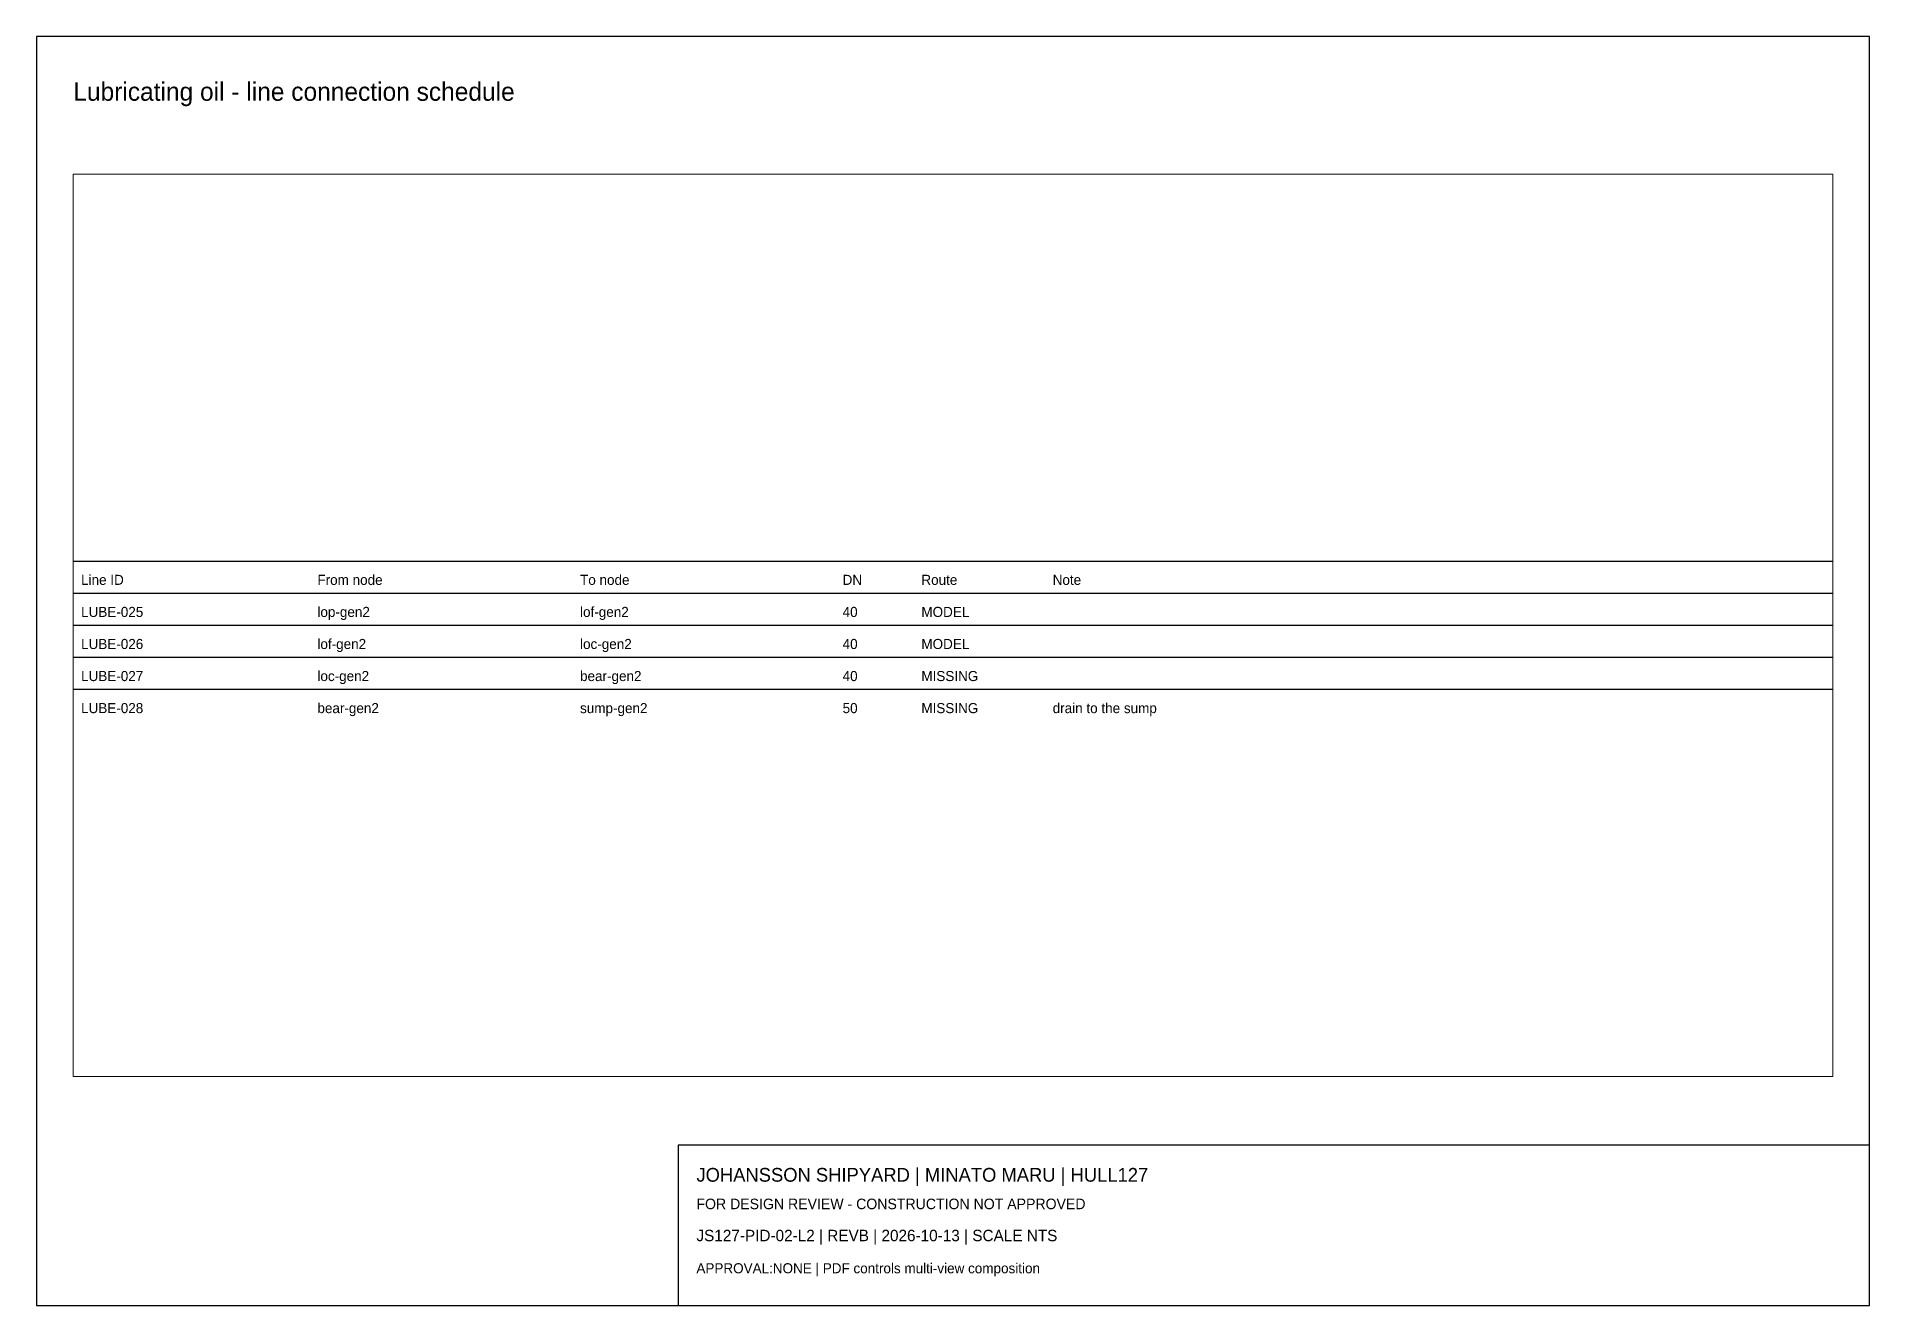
# Paper-space layout 'Layout1' of a CAD drawing. Header units: millimetres. Extents: x 10 to 410, y 10 to 287.
# The model-space entities are those that its viewports show. They can reach past a viewport. Long polylines and large blocks are cut down to what shows.
import ezdxf

# ---------------------------------------------------------------- set-up
doc = ezdxf.new("R2010")
doc.units = ezdxf.units.MM
doc.layers.add('ANNOTATION', color=7, linetype='Continuous')
doc.layers.add('GEOMETRY', color=7, linetype='Continuous')

msp = doc.modelspace()

# ---------------------------------------------------------------- linework, layer by layer
at = {"layer": 'GEOMETRY'}
for p, q in [((18, 249), (402, 249)), ((18, 242), (402, 242)), ((18, 235), (402, 235)), ((18, 228), (402, 228)), ((18, 221), (402, 221))]:
    msp.add_line(p, q, dxfattribs=at)

# ---------------------------------------------------------------- texts
at = {"layer": 'ANNOTATION'}
for s, p in [('Line ID', (19.7, 243.8)), ('From node', (71.28, 243.8)), ('To node', (128.6, 243.8)), ('DN', (185.91, 243.8)), ('Route', (203.1, 243.8)), ('Note', (231.76, 243.8)), ('LUBE-025', (19.7, 236.8)), ('lop-gen2', (71.28, 236.8)), ('lof-gen2', (128.6, 236.8)), ('40', (185.91, 236.8)), ('MODEL', (203.1, 236.8)), ('LUBE-026', (19.7, 229.8)), ('lof-gen2', (71.28, 229.8)), ('loc-gen2', (128.6, 229.8)), ('40', (185.91, 229.8)), ('MODEL', (203.1, 229.8)), ('LUBE-027', (19.7, 222.8)), ('loc-gen2', (71.28, 222.8)), ('bear-gen2', (128.6, 222.8)), ('40', (185.91, 222.8)), ('MISSING', (203.1, 222.8)), ('LUBE-028', (19.7, 215.8)), ('bear-gen2', (71.28, 215.8)), ('sump-gen2', (128.6, 215.8)), ('50', (185.91, 215.8)), ('MISSING', (203.1, 215.8)), ('drain to the sump', (231.76, 215.8))]:
    msp.add_text(s, height=2.2, dxfattribs=at).set_placement(p)

psp = doc.layouts.get("Layout1")

# ---------------------------------------------------------------- linework, layer by layer
for points in [[(10, 10), (410, 10), (410, 287), (10, 287)], [(150, 10), (410, 10), (410, 45), (150, 45)]]:
    psp.add_lwpolyline(points, close=True)

# ---------------------------------------------------------------- texts
for s, height, p in [('Lubricating oil - line connection schedule', 4, (18, 273)), ('JOHANSSON SHIPYARD | MINATO MARU | HULL127', 3, (154, 37)), ('FOR DESIGN REVIEW - CONSTRUCTION NOT APPROVED', 2.3, (154, 31)), ('JS127-PID-02-L2 | REVB | 2026-10-13 | SCALE NTS', 2.5, (154, 24)), ('APPROVAL:NONE | PDF controls multi-view composition', 2.2, (154, 17))]:
    psp.add_text(s, height=height).set_placement(p)

# ---------------------------------------------------------------- viewports
at = {"layer": 'VIEWPORTS'}
psp.add_viewport(center=(210, 158.5), size=(384, 197), view_center_point=(210, 235), view_height=197, dxfattribs=at)

doc.saveas('drawing.dxf')
